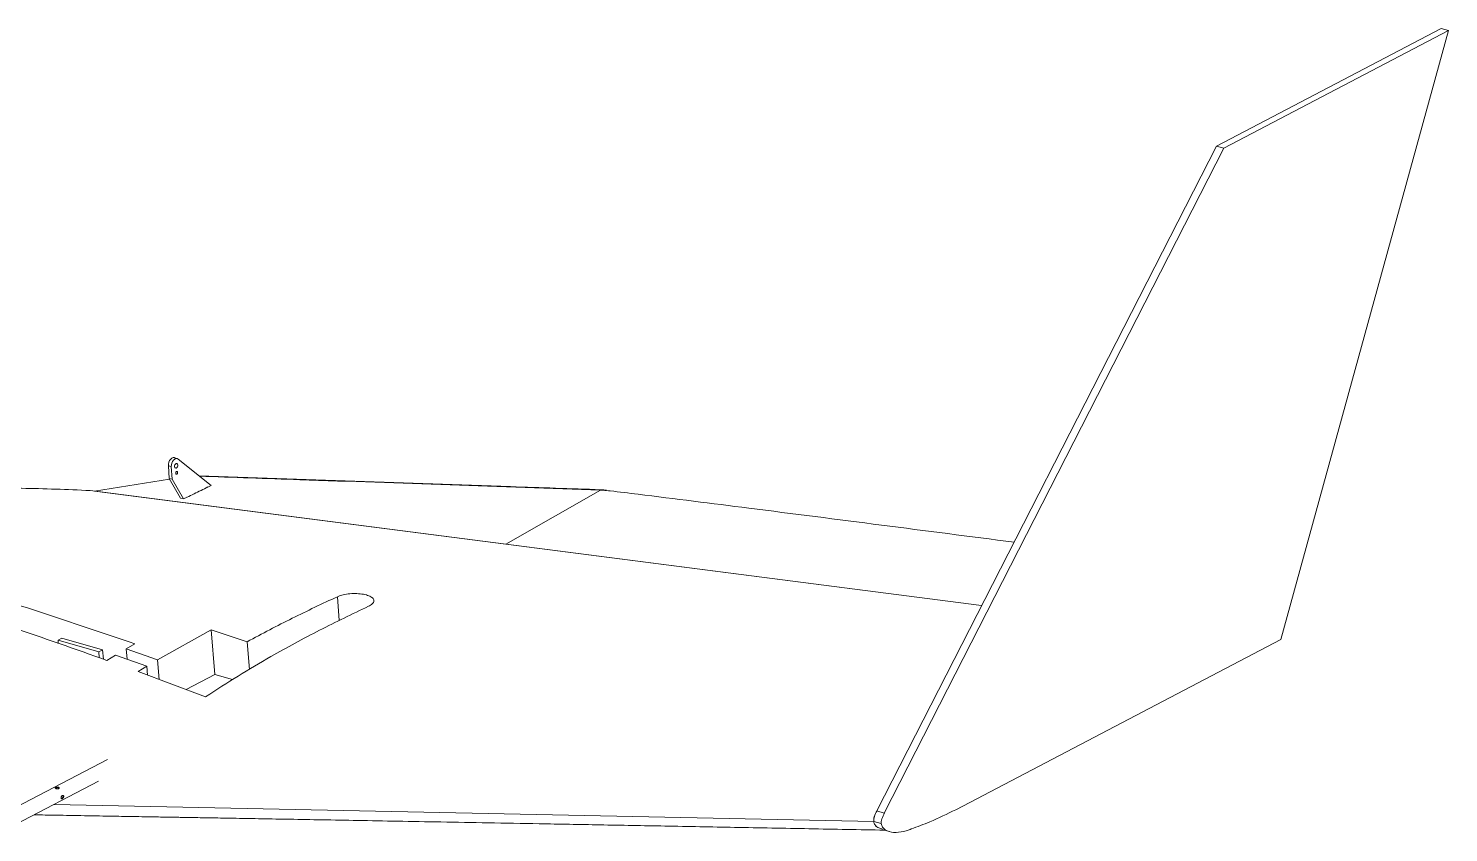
# Model space of a CAD drawing. Header units: inches. Extents: x 0 to 46.8, y 0 to 33.1.
# Drawn here: x 23.443 to 26.4, y 15.314 to 16.988 of the extents above; entities that cross this region are included whole.
import ezdxf

# ---------------------------------------------------------------- set-up
doc = ezdxf.new("R2010")
doc.units = ezdxf.units.IN
doc.header["$MEASUREMENT"] = 0

msp = doc.modelspace()

# ---------------------------------------------------------------- linework, layer by layer
at = {"color": 7, "linetype": 'Continuous', "lineweight": 15}
for p, q in [((26.3844, 16.9884), (25.9168, 16.7435)), ((26.4001, 16.9838), (25.9324, 16.7389)), ((26.0507, 15.7165), (26.4001, 16.9838)), ((26.4001, 16.9838), (26.3844, 16.9884)), ((25.9168, 16.7435), (25.2094, 15.3597)), ((25.9324, 16.7389), (25.2251, 15.3551)), ((25.9324, 16.7389), (25.9168, 16.7435)), ((23.7531, 16.0931), (23.7471, 16.0948)), ((23.8234, 16.0369), (23.755, 16.0921)), ((23.7407, 16.0762), (23.7348, 16.0779)), ((23.7348, 16.0779), (23.7365, 16.0516)), ((23.7407, 16.0762), (23.7424, 16.05)), ((23.5716, 16.0265), (25.4278, 15.7871)), ((23.581, 16.0253), (23.7373, 16.0503)), ((23.7424, 16.05), (23.7365, 16.0516)), ((23.7365, 16.0516), (23.7598, 16.0109)), ((23.7424, 16.05), (23.7658, 16.0092)), ((23.8168, 16.0338), (23.8234, 16.0369)), ((23.8168, 16.0337), (23.8168, 16.0338)), ((23.8171, 16.0339), (23.8171, 16.0339)), ((24.4372, 15.9149), (24.6344, 16.0275)), ((24.641, 16.0276), (24.6335, 16.0282)), ((24.6468, 16.0269), (24.6411, 16.0276)), ((24.4372, 15.9149), (23.581, 16.0253)), ((23.7658, 16.0092), (23.7598, 16.0109)), ((23.7658, 16.0092), (23.7737, 16.013)), ((23.7734, 16.0124), (23.7728, 16.0126)), ((23.7737, 16.013), (23.7738, 16.0126)), ((24.4372, 15.9149), (25.4278, 15.7871)), ((23.8238, 15.7367), (23.7121, 15.6739)), ((23.8987, 15.7118), (23.8238, 15.7367)), ((23.8311, 15.6435), (23.8238, 15.7367)), ((23.5131, 15.7195), (23.5049, 15.7152)), ((23.5049, 15.7152), (23.5895, 15.6904)), ((23.5055, 15.7083), (23.5049, 15.7152)), ((23.5131, 15.7195), (23.5977, 15.6947)), ((23.647, 15.6968), (23.6651, 15.7072)), ((23.9032, 15.6542), (23.8987, 15.7118)), ((25.3738, 15.3621), (26.0507, 15.7165)), ((23.5977, 15.6947), (23.5895, 15.6904)), ((23.5895, 15.6904), (23.5905, 15.6787)), ((23.5977, 15.6947), (23.5992, 15.6756)), ((23.6067, 15.673), (23.6248, 15.6838)), ((23.6899, 15.6606), (23.6248, 15.6838)), ((23.647, 15.6968), (23.7121, 15.6739)), ((23.647, 15.6968), (23.6487, 15.6753)), ((23.7121, 15.6739), (23.7152, 15.6333)), ((23.6899, 15.6606), (23.6718, 15.6495)), ((23.6718, 15.6495), (23.8122, 15.5972)), ((23.6899, 15.6606), (23.6913, 15.6422)), ((23.8311, 15.6435), (23.7715, 15.6123)), ((23.8679, 15.6328), (23.8311, 15.6435)), ((23.6076, 15.4669), (23.4018, 15.3591)), ((23.4164, 15.3311), (23.5891, 15.4215)), ((23.4965, 15.373), (25.2033, 15.3377)), ((25.2251, 15.3551), (25.2094, 15.3597)), ((25.2254, 15.3553), (25.2251, 15.3551)), ((25.219, 15.3331), (25.2033, 15.3377)), ((25.2201, 15.3212), (25.2358, 15.3166))]:
    msp.add_line(p, q, dxfattribs=at)
at = {"color": 8, "linetype": 'Continuous', "lineweight": 15}
msp.add_line((24.0905, 15.7558), (24.0866, 15.8055), dxfattribs=at)
at = {"color": 7, "linetype": 'Continuous', "lineweight": 15, "flags": 128}
for points in [[(23.7471, 16.0948), (23.7468, 16.0949), (23.7444, 16.0949), (23.7418, 16.0938), (23.7394, 16.0917), (23.7373, 16.0888), (23.7358, 16.0853), (23.7349, 16.0816), (23.7348, 16.0779)], [(23.755, 16.0921), (23.7528, 16.0932), (23.7503, 16.0932), (23.7478, 16.0921), (23.7454, 16.09), (23.7433, 16.0871), (23.7418, 16.0837), (23.7409, 16.0799), (23.7407, 16.0762)], [(23.7512, 16.0732), (23.7524, 16.0742), (23.7534, 16.0757), (23.7541, 16.0776), (23.7542, 16.0795), (23.7538, 16.0811), (23.753, 16.0823), (23.7519, 16.0827), (23.7506, 16.0825), (23.7493, 16.0815), (23.7483, 16.08), (23.7477, 16.0782), (23.7476, 16.0763), (23.7479, 16.0746), (23.7488, 16.0735), (23.7499, 16.073), (23.7512, 16.0732)], [(23.7477, 16.0778), (23.7481, 16.0792), (23.7481, 16.0796)], [(23.752, 16.0605), (23.7527, 16.0611), (23.7533, 16.062), (23.7537, 16.0631), (23.7538, 16.0642), (23.7536, 16.0652), (23.7531, 16.0659), (23.7524, 16.0662), (23.7516, 16.066), (23.7509, 16.0655), (23.7503, 16.0645), (23.7499, 16.0634), (23.7498, 16.0623), (23.7501, 16.0613), (23.7505, 16.0606), (23.7512, 16.0603), (23.752, 16.0605)]]:
    msp.add_lwpolyline(points, dxfattribs=at)
at = {"color": 8, "linetype": 'Continuous', "lineweight": 15}
msp.add_arc((24.6347, 16.0271), 0.00106, 95.7359, 159.5945, dxfattribs=at)
at = {"color": 7, "linetype": 'Continuous', "lineweight": 15}
msp.add_arc((24.6409, 16.0259), 0.0018, 83.6913, 129.0798, dxfattribs=at)
for points, knots in [([(24.6346, 16.0282), (24.5721, 16.0303), (24.2934, 16.0399), (24.0147, 16.0495), (23.7985, 16.0571)], [0, 0, 0, 0, 0.224377, 1, 1, 1, 1]), ([(23.2861, 16.0312), (23.3337, 16.0315), (23.4289, 16.0323), (23.524, 16.0285), (23.5716, 16.0265)], [0, 0, 0, 0, 0.499897, 1, 1, 1, 1]), ([(23.8171, 16.0339), (23.8123, 16.0315), (23.7977, 16.0244), (23.7832, 16.0172), (23.7734, 16.0124)], [0, 0, 0, 0, 0.331358, 1, 1, 1, 1]), ([(24.6337, 16.0275), (24.6339, 16.0275), (24.6341, 16.0275), (24.6344, 16.0275), (24.6344, 16.0275)], [0, 0, 0, 0, 0.999203, 1, 1, 1, 1]), ([(24.6344, 16.0275), (24.6344, 16.0275), (24.6344, 16.0275), (24.6345, 16.0275), (24.6349, 16.0275), (24.6365, 16.0275), (24.6382, 16.0274), (24.6396, 16.0273), (24.6398, 16.0273)], [0, 0, 0, 0, 0.004578, 0.015081, 0.05586, 0.217687, 0.864946, 1, 1, 1, 1]), ([(24.6398, 16.0273), (24.6447, 16.0267), (24.6691, 16.0241), (24.7702, 16.0116), (25.0508, 15.9763), (25.3113, 15.9428), (25.4953, 15.919)], [0, 0, 0, 0, 0.016834, 0.084161, 0.353457, 1, 1, 1, 1]), ([(23.6651, 15.7072), (23.5988, 15.7297), (23.4663, 15.7747), (23.3339, 15.8165), (23.2677, 15.8374)], [0, 0, 0, 0, 0.499954, 1, 1, 1, 1]), ([(23.2089, 15.8081), (23.2752, 15.7865), (23.4077, 15.7431), (23.5404, 15.6964), (23.6067, 15.673)], [0, 0, 0, 0, 0.4999511, 1, 1, 1, 1]), ([(24.0866, 15.8055), (24.0552, 15.7908), (23.9924, 15.7616), (23.9299, 15.7284), (23.8987, 15.7118)], [0, 0, 0, 0, 0.499812, 1, 1, 1, 1]), ([(24.1515, 15.7856), (24.1544, 15.7872), (24.1602, 15.7905), (24.1632, 15.7962), (24.1615, 15.8018), (24.1549, 15.8066), (24.1444, 15.8101), (24.131, 15.8121), (24.1162, 15.8122), (24.1018, 15.8105), (24.092, 15.8078), (24.0876, 15.8059), (24.0866, 15.8055)], [0, 0, 0, 0, 0.107427, 0.214856, 0.322249, 0.429579, 0.536837, 0.644047, 0.751293, 0.858668, 0.966176, 1, 1, 1, 1]), ([(23.8122, 15.5972), (23.8347, 15.6118), (23.8798, 15.641), (23.9589, 15.6876), (24.0494, 15.7368), (24.1175, 15.7693), (24.1515, 15.7856)], [0, 0, 0, 0, 0.200959, 0.402128, 0.700849, 1, 1, 1, 1]), ([(23.506, 15.4056), (23.5057, 15.4055), (23.505, 15.4052), (23.5038, 15.4052), (23.5024, 15.4054), (23.5011, 15.4058), (23.5001, 15.4063), (23.4993, 15.4068), (23.499, 15.4073), (23.4991, 15.4078), (23.4996, 15.4083), (23.5005, 15.4088), (23.5017, 15.4092), (23.5031, 15.4094), (23.5044, 15.4093), (23.5056, 15.409), (23.5065, 15.4084), (23.507, 15.4076), (23.5071, 15.4068), (23.5067, 15.4061), (23.5062, 15.4057), (23.506, 15.4056)], [0, 0, 0, 0, 0.052508, 0.104973, 0.15851, 0.2128, 0.265949, 0.317903, 0.370346, 0.424243, 0.478395, 0.531078, 0.582888, 0.635746, 0.689951, 0.743742, 0.796043, 0.848065, 0.901373, 0.955673, 1, 1, 1, 1]), ([(23.5068, 15.4065), (23.5068, 15.4065), (23.5068, 15.4068), (23.5063, 15.4074), (23.5054, 15.4079), (23.5042, 15.4082), (23.5028, 15.4082), (23.5015, 15.408), (23.5003, 15.4076), (23.4996, 15.4072), (23.4994, 15.407), (23.4993, 15.4069)], [0, 0, 0, 0, 0.01735, 0.153341, 0.28599, 0.41509, 0.545569, 0.680322, 0.815965, 0.947273, 1, 1, 1, 1]), ([(23.5167, 15.3895), (23.5166, 15.3891), (23.5165, 15.3883), (23.5159, 15.3871), (23.5151, 15.386), (23.5141, 15.3852), (23.5132, 15.3846), (23.5124, 15.3845), (23.5118, 15.3847), (23.5115, 15.3852), (23.5114, 15.3862), (23.5114, 15.3874), (23.5117, 15.3887), (23.5122, 15.3899), (23.5129, 15.391), (23.5137, 15.3917), (23.5147, 15.392), (23.5155, 15.3919), (23.5162, 15.3913), (23.5167, 15.3905), (23.5167, 15.3898), (23.5167, 15.3895)], [0, 0, 0, 0, 0.05254, 0.105039, 0.158536, 0.212835, 0.266009, 0.31787, 0.37028, 0.424218, 0.478337, 0.531032, 0.582938, 0.635792, 0.689971, 0.743807, 0.796059, 0.847999, 0.901333, 0.955638, 1, 1, 1, 1]), ([(23.5117, 15.3851), (23.5119, 15.3851), (23.5123, 15.3852), (23.5132, 15.3858), (23.5141, 15.3866), (23.515, 15.3877), (23.5156, 15.3888), (23.5157, 15.3896), (23.5157, 15.3899)], [0, 0, 0, 0, 0.14434, 0.317136, 0.488465, 0.665189, 0.845948, 1, 1, 1, 1]), ([(23.5157, 15.3899), (23.5157, 15.3903), (23.5157, 15.391), (23.5154, 15.3917), (23.5151, 15.3919), (23.5151, 15.3919)], [0, 0, 0, 0, 0.474082, 0.947759, 1, 1, 1, 1]), ([(23.4554, 15.3515), (23.4704, 15.3512), (23.5052, 15.3506), (23.5569, 15.3497), (23.6077, 15.3488), (23.6477, 15.3481), (23.6779, 15.3476), (23.6997, 15.3472), (23.7167, 15.3469), (23.7288, 15.3467), (23.7365, 15.3465), (23.7423, 15.3465), (23.7494, 15.3463), (23.7607, 15.3462), (23.7769, 15.3459), (23.8011, 15.3455), (23.8347, 15.3449), (23.8789, 15.3441), (23.9308, 15.3432), (23.9902, 15.3422), (24.0569, 15.341), (24.1315, 15.3396), (24.2141, 15.3382), (24.3046, 15.3365), (24.403, 15.3347), (24.5132, 15.3327), (24.6359, 15.3305), (24.7716, 15.328), (24.9168, 15.3253), (25.0693, 15.3225), (25.1734, 15.3205), (25.2259, 15.3195)], [0, 0, 0, 0, 0.025491, 0.058979, 0.087708, 0.111679, 0.12667, 0.138931, 0.148461, 0.155264, 0.159343, 0.161304, 0.164911, 0.171256, 0.180342, 0.19217, 0.212204, 0.237111, 0.266889, 0.300059, 0.337718, 0.379863, 0.426495, 0.477613, 0.533214, 0.5933, 0.664571, 0.741264, 0.823379, 0.910915, 1, 1, 1, 1]), ([(25.2033, 15.3377), (25.2032, 15.3392), (25.2031, 15.3424), (25.2049, 15.3504), (25.2077, 15.3559), (25.2097, 15.3599)], [0, 0, 0, 0, 0.204092, 0.429464, 1, 1, 1, 1]), ([(25.2033, 15.3377), (25.2032, 15.3393), (25.2031, 15.3428), (25.205, 15.3505), (25.2077, 15.3558), (25.2096, 15.3594)], [0, 0, 0, 0, 0.2224137, 0.4702855, 1, 1, 1, 1]), ([(25.219, 15.3331), (25.2189, 15.3346), (25.2188, 15.3378), (25.2206, 15.3458), (25.2234, 15.3513), (25.2254, 15.3553)], [0, 0, 0, 0, 0.204092, 0.429464, 1, 1, 1, 1]), ([(25.3738, 15.3621), (25.356, 15.3533), (25.3252, 15.338), (25.2944, 15.3267), (25.2814, 15.322)], [0, 0, 0, 0, 0.580604, 1, 1, 1, 1]), ([(25.2204, 15.3223), (25.2173, 15.3229), (25.2118, 15.324), (25.2066, 15.329), (25.204, 15.3337), (25.2035, 15.3364), (25.2033, 15.3377)], [0, 0, 0, 0, 0.414252, 0.735715, 0.87533, 1, 1, 1, 1]), ([(25.2114, 15.3252), (25.2094, 15.3268), (25.2066, 15.329), (25.204, 15.3337), (25.2035, 15.3364), (25.2033, 15.3377)], [0, 0, 0, 0, 0.5441806, 0.7849734, 1, 1, 1, 1]), ([(25.2814, 15.322), (25.2813, 15.322), (25.2811, 15.3219), (25.2802, 15.3216), (25.2782, 15.3208), (25.2732, 15.3191), (25.2617, 15.3155), (25.2451, 15.3138), (25.23, 15.3176), (25.2223, 15.3244), (25.2197, 15.3291), (25.2192, 15.3318), (25.219, 15.3331)], [0, 0, 0, 0, 0.0041637, 0.0117768, 0.0373535, 0.0891038, 0.2225927, 0.5273799, 0.8013789, 0.9103837, 0.9577256, 1, 1, 1, 1])]:
    msp.add_open_spline(points, degree=3, knots=knots, dxfattribs=at)
at = {"color": 8, "linetype": 'Continuous', "lineweight": 15}
msp.add_open_spline([(23.7993, 16.0564), (23.869, 16.0539), (24.0429, 16.0478), (24.3211, 16.0382), (24.5295, 16.0311), (24.6337, 16.0275)], degree=3, knots=[0, 0, 0, 0, 0.2505898, 0.6252942, 1, 1, 1, 1], dxfattribs=at)

doc.saveas('drawing.dxf')
